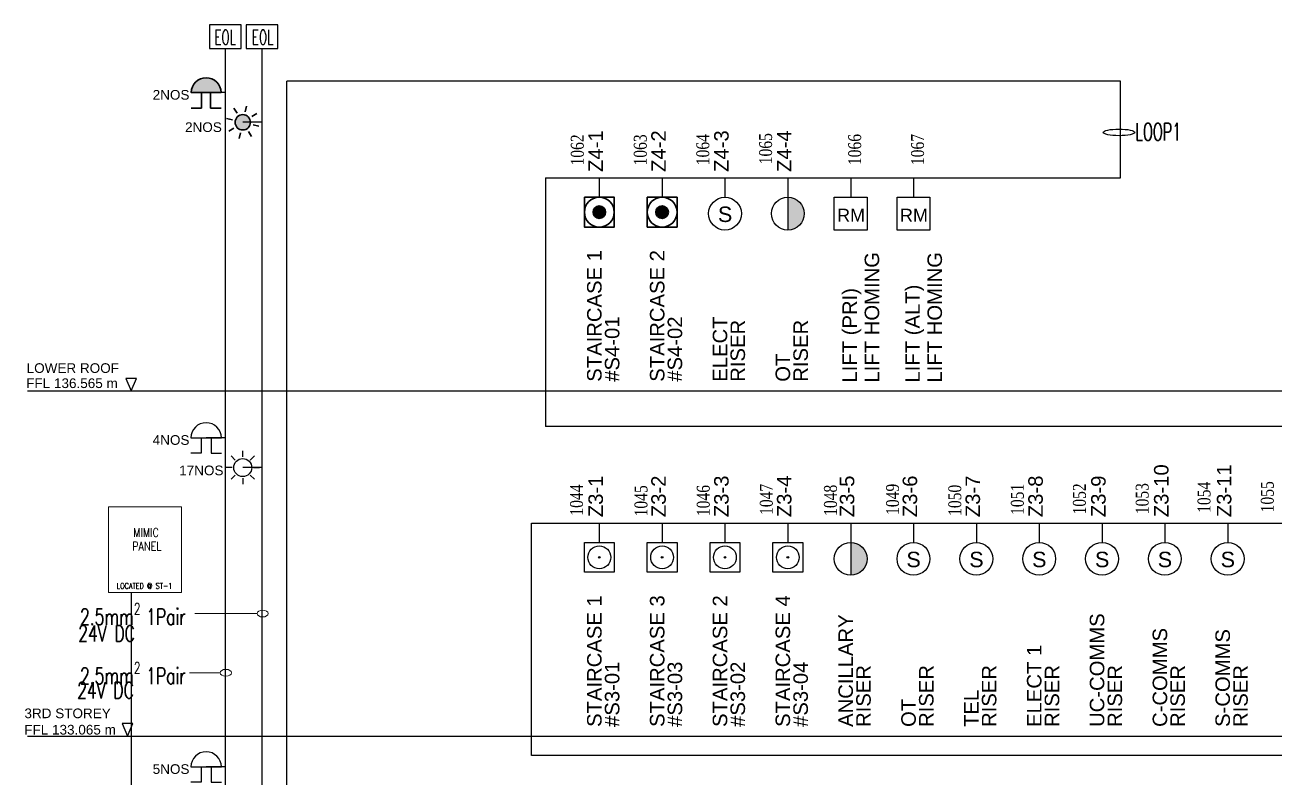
# Model space of a CAD drawing. Header units: millimetres. Extents: x 71430 to 138625, y 8510 to 33475.
# Drawn here: x 71709 to 91084, y 21804 to 33475 of the extents above; entities that cross this region are included whole.
import ezdxf
from ezdxf.enums import TextEntityAlignment as Align

# ---------------------------------------------------------------- set-up
doc = ezdxf.new("R2010")
doc.units = ezdxf.units.MM
doc.linetypes.add('IMPORT-FIRE_ALARM', pattern=[0])
for name, color, linetype in [('ADRESS', 42, 'Continuous'), ('ARCHI', 135, 'Continuous'), ('LEVEL', 7, 'Continuous'), ('M-_FA-ZONE NAME', 7, 'Continuous'), ('M-_FIREHEAT_E-', 1, 'Continuous'), ('M-_FIRESMOKE_E-', 1, 'Continuous'), ('M-FIRE----_E-', 12, 'Continuous'), ('M-FIRE----_E- @ 1', 12, 'Continuous'), ('M-FIRECABLE_E-', 1, 'Continuous')]:
    doc.layers.add(name, color=color, linetype=linetype)
for name, color, linetype, lineweight in [('F-FTXT', 7, 'Continuous', 0), ('M-_FIREALAM_E-', 1, 'IMPORT-FIRE_ALARM', 30), ('M-_FIREALAM_E-N', 1, 'Continuous', 0), ('NWFA-PANEL', 1, 'Continuous', 0)]:
    doc.layers.add(name, color=color, linetype=linetype, lineweight=lineweight)
doc.styles.add('Arial', font='arial.ttf', dxfattribs={"height": 750})
doc.styles.add('simplex', font='simplex_.ttf', dxfattribs={"height": 600})
doc.styles.add('SIMPLEX_PSE', font='simplex.shx', dxfattribs={"width": 0.8})
doc.styles.get("Standard").update_dxf_attribs({"font": 'arial.ttf'})
doc.styles.add('TIME', font='times.ttf', dxfattribs={"width": 0.8})

# ---------------------------------------------------------------- blocks, each defined once
blk = doc.blocks.new('Call Point')
at = {"layer": 'M-FIRE----_E-'}
blk.add_lwpolyline([(-231, 463), (231, 463), (231, 0), (-231, 0)], close=True, dxfattribs=at)
for radius in [176, 13.1]:
    blk.add_circle((0, 231), radius, dxfattribs=at)
blk = doc.blocks.new('SMOKE')
at = {"layer": 'M-_FIRESMOKE_E-'}
blk.add_circle((0, 0), 255, dxfattribs=at)
blk.add_text('S', height=240, dxfattribs=at).set_placement((-110, -130))
blk = doc.blocks.new('HEAT')
at = {"layer": 'M-_FIREHEAT_E-'}
h = blk.add_hatch(color=256, dxfattribs=at)
h.dxf.hatch_style = 1
h.paths.add_polyline_path([(255, 0, 0.414214), (0, 255), (0, -255, 0.414214)])
blk.add_line((0, 255), (0, -255), dxfattribs=at)
blk.add_circle((0, 0), 255, dxfattribs=at)
blk = doc.blocks.new('NW_MCP_WP')
h = blk.add_hatch(color=0)
h.dxf.hatch_style = 1
h.paths.add_polyline_path([(129, 0, 1), (-129, 0, 1)])
at = {"color": 0, "linetype": 'Continuous', "lineweight": -2, "elevation": 0}
blk.add_lwpolyline([(-305, 305), (-305, -305), (305, -305), (305, 305)], close=True, dxfattribs=at)
at = {"color": 0, "linetype": 'Continuous', "lineweight": -2}
blk.add_circle((0, 0), 305, dxfattribs=at)
blk.add_circle((0, 0), 129)
blk = doc.blocks.new('RELAY (RM)')
blk.add_lwpolyline([(-147676, -31786), (-147166, -31786), (-147166, -32296), (-147676, -32296)], close=True)
blk.add_text('RM', height=200).set_placement((-147631, -32165))
blk = doc.blocks.new('NW_STROBE_WP')
h = blk.add_hatch(color=0)
h.dxf.hatch_style = 1
h.paths.add_polyline_path([(210, 0, 1), (-210, 0, 1)])
at = {"color": 0, "linetype": 'Continuous', "lineweight": -2}
for p, q in [((0, 454), (0, 292)), ((-321, 321), (-206, 206)), ((321, 321), (206, 206)), ((292, 0), (454, 0)), ((-454, 0), (-292, 0)), ((-206, -206), (-321, -321)), ((0, -292), (0, -454)), ((206, -206), (321, -321))]:
    blk.add_line(p, q, dxfattribs=at)
blk.add_circle((0, 0), 210, dxfattribs=at)
blk = doc.blocks.new('NW_BELL_WP')
h = blk.add_hatch(color=0)
h.dxf.hatch_style = 1
h.paths.add_polyline_path([(314, 0, 1), (-295, 0)])
at = {"color": 0, "linetype": 'Continuous', "lineweight": -2}
for p, q in [((-82, 0), (-82, -320)), ((101, 0), (101, -320)), ((-82, -320), (-295, -320)), ((314, -320), (101, -320))]:
    blk.add_line(p, q, dxfattribs=at)
blk.add_lwpolyline([(314, 0, 1), (-295, 0)], format="xyb", close=True, dxfattribs=at)
blk = doc.blocks.new('*U13')
at = {"layer": 'M-FIRE----_E-'}
blk.add_line((-33, -33), (33, 33), dxfattribs=at)
blk = doc.blocks.new('*U12')
at = {"layer": 'M-FIRE----_E-', "color": 0, "linetype": 'ByBlock', "lineweight": -2, "transparency": 16777216}
for p, rotation in [((31455, 13607), 90), ((31604, 13669), 45), ((31393, 13458), 135), ((31815, 13458), 315.0000000000001), ((31455, 13309), 180), ((31604, 13247), 225.0000000000001), ((31753, 13309), 270)]:
    blk.add_blockref('*U13', p, dxfattribs=dict(at, rotation=rotation))
blk.add_blockref('*U13', (31753, 13607), dxfattribs=at)
blk = doc.blocks.new('Strobe Light')
at = {"layer": 'M-FIRE----_E-'}
blk.add_circle((0, 0), 140, dxfattribs=at)
blk.add_blockref('*U12', (-31604, -13458), dxfattribs=at)
blk = doc.blocks.new('Alarm Bell')
at = {"layer": 'M-FIRE----_E-'}
for p, q in [((-238, 0), (238, 0)), ((79, 0), (79, -238)), ((-79, 0), (-79, -238)), ((-79, -238), (-238, -238)), ((79, -238), (238, -238))]:
    blk.add_line(p, q, dxfattribs=at)
blk.add_arc((0, -3), 238, 0.697, 179.303, dxfattribs=at)

msp = doc.modelspace()

# ---------------------------------------------------------------- linework, layer by layer
msp.add_ellipse((88680, 31808), major_axis=(-245, 0), ratio=0.208264)
at = {"layer": 'ARCHI'}
for p, q in [((71748, 27796), (97300, 27796)), ((71748, 22439), (98543, 22439))]:
    msp.add_line(p, q, dxfattribs=at)
at = {"layer": 'F-FTXT'}
for p, q in [((75308, 24340), (74345, 24340)), ((74738, 23422), (74263, 23422))]:
    msp.add_line(p, q, dxfattribs=at)
for centre in [(75396, 24340), (74825, 23422)]:
    msp.add_ellipse(centre, major_axis=(-87.6, 0), ratio=0.600001, dxfattribs=at)
at = {"layer": 'LEVEL'}
for points in [[(73273, 27989), (73356, 27796), (73438, 27989)], [(73215, 22632), (73298, 22439), (73380, 22632)]]:
    msp.add_lwpolyline(points, close=True, dxfattribs=at)
at = {"layer": 'M-_FIREALAM_E-N', "color": 1}
for p, q in [((73003, 24665), (73003, 25998)), ((74138, 25998), (73003, 25998)), ((74138, 25998), (74138, 24665)), ((74138, 24665), (73003, 24665))]:
    msp.add_line(p, q, dxfattribs=at)
at = {"layer": 'M-FIRECABLE_E-'}
for p, q in [((74819, 14496), (74819, 33111)), ((75387, 14496), (75387, 33111)), ((75771, 14496), (75771, 32601)), ((88703, 32601), (75771, 32601)), ((88703, 31101), (88703, 32601)), ((74819, 32425), (74519, 32425)), ((75387, 31964), (75087, 31964)), ((79785, 31101), (88703, 31101)), ((79785, 31101), (79785, 27244)), ((80618, 31101), (80618, 30801)), ((81592, 31101), (81592, 30801)), ((82567, 31101), (82567, 30801)), ((83542, 31101), (83542, 30801)), ((84517, 31101), (84517, 30801)), ((85491, 31101), (85491, 30801)), ((98543, 27244), (79785, 27244)), ((74819, 27067), (74519, 27067)), ((75387, 26606), (75087, 26606)), ((79567, 25744), (98543, 25744)), ((79567, 22137), (79567, 25744)), ((80618, 25744), (80618, 25444)), ((81592, 25744), (81592, 25444)), ((82567, 25744), (82567, 25444)), ((83542, 25744), (83542, 25444)), ((84517, 25744), (84517, 25444)), ((85491, 25744), (85491, 25444)), ((86466, 25744), (86466, 25444)), ((87441, 25744), (87441, 25444)), ((88416, 25744), (88416, 25444)), ((89390, 25744), (89390, 25444)), ((90365, 25744), (90365, 25444)), ((73359, 20891), (73359, 24665)), ((96241, 22137), (79567, 22137)), ((74819, 21960), (74519, 21960))]:
    msp.add_line(p, q, dxfattribs=at)
for points in [[(74573, 33111), (75065, 33111), (75065, 33475), (74573, 33475)], [(75141, 33111), (75632, 33111), (75632, 33475), (75141, 33475)]]:
    msp.add_lwpolyline(points, close=True, dxfattribs=at)

# ---------------------------------------------------------------- block references
at = {"layer": 'M-_FIREALAM_E-', "xscale": 0.7592566146075311, "yscale": 0.7592566146075311, "zscale": 0.7592566146075311}
for name, p in [('NW_BELL_WP', (74512, 32425)), ('NW_MCP_WP', (80618, 30570)), ('NW_MCP_WP', (81592, 30570))]:
    msp.add_blockref(name, p, dxfattribs=at)
at = {"layer": 'M-_FIREALAM_E-', "xscale": 0.5669052631511349, "yscale": 0.5669052631511349, "zscale": 0.5669052631511349, "rotation": 122.156905543969}
msp.add_blockref('NW_STROBE_WP', (75087, 31964), dxfattribs=at)
at = {"layer": 'M-_FIREHEAT_E-'}
for p in [(83542, 30547), (84517, 25190)]:
    msp.add_blockref('HEAT', p, dxfattribs=at)
at = {"layer": 'M-_FIRESMOKE_E-'}
for p in [(82567, 30547), (85491, 25190), (86466, 25190), (87441, 25190), (88416, 25190), (89390, 25190), (90365, 25190)]:
    msp.add_blockref('SMOKE', p, dxfattribs=at)
at = {"layer": 'M-FIRE----_E-'}
for name, p in [('RELAY (RM)', (231937, 62588)), ('RELAY (RM)', (232912, 62588)), ('Strobe Light', (75087, 26606))]:
    msp.add_blockref(name, p, dxfattribs=at)
at = {"layer": 'M-FIRE----_E- @ 1'}
for name, p in [('Alarm Bell', (74519, 27067)), ('Call Point', (80618, 24982)), ('Call Point', (81592, 24982)), ('Call Point', (82567, 24982)), ('Call Point', (83542, 24982)), ('Alarm Bell', (74519, 21960))]:
    msp.add_blockref(name, p, dxfattribs=at)

# ---------------------------------------------------------------- texts
at = {"color": 0, "style": 'simplex', "width": 0.6}
for p in [(74647, 33172), (75228, 33172)]:
    msp.add_text('EOL', height=225, dxfattribs=at).set_placement(p)
at = {"style": 'simplex', "width": 0.6}
msp.add_text('LOOP1', height=270, dxfattribs=at).set_placement((88934, 31682))
for s, p in [('STAIRCASE 1', (80653, 27938)), ('STAIRCASE 2', (81628, 27938)), ('LIFT HOMING', (84959, 27926)), ('LIFT HOMING', (85933, 27926)), ('LIFT (PRI)', (84614, 27926)), ('LIFT (ALT)', (85589, 27926)), ('#S4-01', (80929, 27938)), ('#S4-02', (81903, 27938)), ('ELECT', (82602, 27938)), ('RISER ', (82878, 27938)), ('RISER', (83853, 27938)), ('OT', (83577, 27938)), ('STAIRCASE 1', (80653, 22581)), ('STAIRCASE 3', (81628, 22581)), ('STAIRCASE 2', (82602, 22581)), ('STAIRCASE 4', (83577, 22581)), ('ANCILLARY', (84552, 22581)), ('UC-COMMS', (88451, 22581)), ('C-COMMS', (89426, 22581)), ('S-COMMS', (90400, 22581)), ('ELECT 1', (87476, 22581)), ('#S3-01', (80929, 22581)), ('#S3-03', (81903, 22581)), ('#S3-02', (82878, 22581)), ('#S3-04', (83853, 22581)), ('RISER ', (84828, 22581)), ('RISER', (85802, 22581)), ('RISER ', (86777, 22581)), ('RISER', (87752, 22581)), ('RISER ', (88727, 22581)), ('RISER ', (89701, 22581)), ('RISER ', (90676, 22581)), ('TEL', (86501, 22581)), ('OT', (85527, 22581))]:
    msp.add_text(s, height=225, rotation=90).set_placement(p)
at = {"layer": 'ADRESS', "char_height": 200, "width": 1194.08, "attachment_point": 1, "rotation": 90, "style": 'TIME'}
for s, insert in [('1064', (82123, 31298)), ('1065', (83097, 31313)), ('1066', (84479, 31300)), ('1067', (85454, 31300)), ('1062', (80176, 31294)), ('1063', (81153, 31294)), ('1053', (88938, 25882)), ('1054', (89898, 25903)), ('1055', (90879, 25911)), ('1044', (80164, 25860)), ('1045', (81164, 25848)), ('1046', (82130, 25852)), ('1047', (83108, 25871)), ('1048', (84103, 25856)), ('1049', (85066, 25871)), ('1050', (86032, 25856)), ('1051', (87002, 25871)), ('1052', (87965, 25878))]:
    msp.add_mtext(s, dxfattribs=dict(at, insert=insert))
at = {"layer": 'F-FTXT', "style": 'simplex', "width": 0.7}
for p in [(72535, 24157), (72519, 23276)]:
    msp.add_text('24V DC', height=252.7, dxfattribs=at).set_placement(p, align=Align.TOP_LEFT)
at = {"layer": 'F-FTXT', "char_height": 252.68, "width": 1715.36, "attachment_point": 1, "style": 'simplex'}
for insert in [(72563, 24502), (72563, 23585)]:
    msp.add_mtext('\\A1;{\\W0.7;2.5mm\\H0.7x;\\S2 ^ ;\\H1.42857x;1Pair}', dxfattribs=dict(at, insert=insert))
at = {"layer": 'LEVEL'}
for s, p in [('2NOS', (73690, 32316)), ('2NOS', (74192, 31814)), ('LOWER ROOF', (71735, 28075)), ('FFL 136.565 m', (71728, 27840)), ('4NOS', (73690, 26959)), ('17NOS', (74101, 26487)), ('3RD STOREY', (71701, 22717)), ('FFL 133.065 m', (71698, 22463)), ('5NOS', (73690, 21852))]:
    msp.add_text(s, height=150, dxfattribs=at).set_placement(p)
at = {"layer": 'M-_FA-ZONE NAME', "style": 'Arial'}
for s, p in [('Z4-1', (80674, 31194)), ('Z4-2', (81649, 31194)), ('Z4-3', (82624, 31194)), ('Z4-4', (83598, 31194)), ('Z3-10', (89447, 25836)), ('Z3-11', (90422, 25836)), ('Z3-1', (80674, 25836)), ('Z3-2', (81649, 25836)), ('Z3-3', (82624, 25836)), ('Z3-4', (83598, 25836)), ('Z3-5', (84573, 25836)), ('Z3-6', (85548, 25836)), ('Z3-7', (86523, 25836)), ('Z3-8', (87497, 25836)), ('Z3-9', (88472, 25836))]:
    msp.add_text(s, height=225, rotation=90, dxfattribs=at).set_placement(p)
at = {"layer": 'M-_FIREALAM_E-N', "color": 7, "style": 'SIMPLEX_PSE', "width": 0.8}
for s, p in [('MIMIC', (73587, 25599)), ('PANEL', (73599, 25385))]:
    msp.add_text(s, height=136.3, dxfattribs=at).set_placement(p, align=Align.MIDDLE)
at = {"layer": 'NWFA-PANEL', "color": 0, "style": 'simplex', "width": 0.7}
msp.add_text('LOCATED @ ST-1', height=89.44, dxfattribs=at).set_placement((73563, 24770, 0), align=Align.MIDDLE)

doc.saveas('drawing.dxf')
